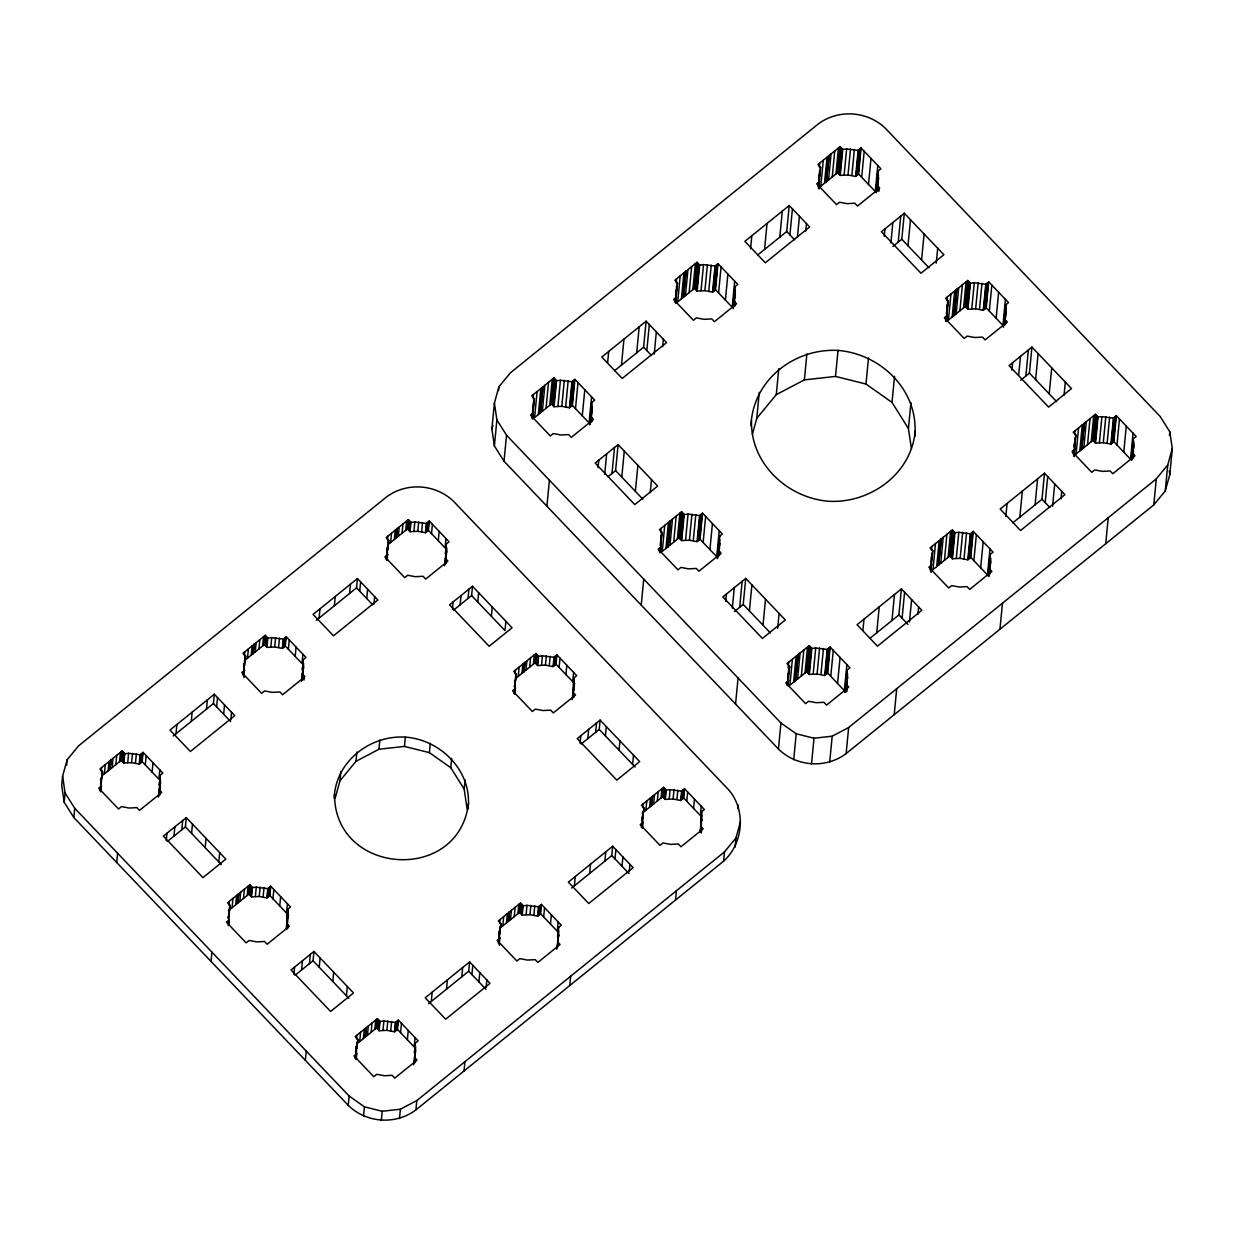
<?xml version="1.0" encoding="UTF-8"?>
<svg xmlns="http://www.w3.org/2000/svg" width="1234" height="1234" viewBox="0 0 1234 1234"><rect width="100%" height="100%" fill="white"/><g stroke="black" fill="none" stroke-linecap="round" stroke-linejoin="round"><path stroke-width="1.5" d="M62.595 776.109L61.7 785.41L64.183 802.223L73.824 817.54L348.235 1105.309C366.205 1123.094 395.775 1125.177 415.935 1109.86L723.602 861.178C743.5 843.408 746.261 809.643 728.353 789.498L453.942 501.714C435.972 483.944 406.402 481.862 386.242 497.179L78.59 745.86L67.145 759.758L62.595 776.109L65.078 792.938L64.183 802.223M66.605 765.327L67.145 759.758M73.824 817.54L74.719 808.255L65.078 792.938M101.25 771.265L101.62 767.548M99.861 790.763L100.216 787.045M102.576 771.682L100.602 784.284L102.576 771.682L99.939 768.905L122.12 750.982L124.757 753.758L123.863 763.044L131.606 762.643L139.241 764.077L142.203 761.687L143.098 752.385L162.873 773.132L159.911 775.538L159.109 795.529L160.482 782.68L159.911 775.538M100.633 787.863L102.16 771.25M100.694 791.796L101.234 786.228M101.157 791.426L101.126 778.7M104.412 773.857L105.306 764.571M108.098 770.88L109.008 761.579M101.944 775.847L109.78 769.522L110.674 760.221M109.78 769.522L110.967 759.99M110.073 769.276L111.199 759.805M110.304 769.106L112.155 767.61L113.05 758.308M115.842 764.617L116.736 755.331M119.544 761.64L120.438 752.339M112.155 767.61L121.225 760.283L122.12 750.982M121.626 760.715L122.521 751.413M122.536 761.656L123.431 752.37M123.446 762.612L124.341 753.326M116.706 862.504L117.6 853.218M127.719 762.612L128.614 753.311L140.136 754.792L143.098 752.385M131.606 762.643L132.501 753.342M135.462 763.136L136.357 753.835M139.241 764.077L140.136 754.792M139.704 763.707L140.599 754.421M140.722 762.89L141.617 753.588M141.74 762.057L142.635 752.771M145.288 764.926L146.183 755.64M152.09 772.052L152.985 762.766M159.788 769.893L158.893 779.194L142.203 761.687M158.307 797.133L160.482 782.68M159.834 780.736L159.016 784.824M158.908 795.699L159.448 790.13M159.556 788.403L160.451 779.101M160.004 794.804L160.358 791.087M175.999 733.767L176.894 724.481M166.251 840.663L166.976 833.228M173.948 836.158L174.842 826.873M191.255 721.443L192.149 712.157M181.814 829.803L182.709 820.502M167.392 841.465L185.393 826.903L186.288 817.618L225.853 859.111L202.962 877.621L163.397 836.128L186.288 817.618M191.578 833.382L192.473 824.096M206.494 709.118L207.389 699.817M173.223 736.004L213.436 703.519L214.33 694.218L234.753 715.643L190.391 751.491L169.968 730.081L214.33 694.218M216.629 706.866L217.523 697.565M205.183 847.65L206.078 838.364M223.647 714.224L224.542 704.923M230.835 719.731L231.56 712.296M218.788 861.918L219.683 852.617M211.029 961.425L211.924 952.139M244.363 655.593L244.718 651.891M242.959 675.091L243.314 671.373M245.674 656.01L243.808 668.766L245.674 656.01L243.036 653.233L265.217 635.309L267.855 638.086L266.96 647.372L274.704 646.971L282.339 648.405L285.301 646.014L286.195 636.729L305.986 657.46L303.009 659.866L302.207 679.857L303.579 667.008L303.009 659.866M243.73 672.191L244.702 659.48M244.903 659.295L245.273 655.578M243.808 676.124L244.332 670.556M244.085 677.62L244.27 666.607M247.51 658.185L248.404 648.899M251.212 655.208L252.106 645.906M245.057 660.175L252.893 653.85L253.788 644.549M228.892 905.124L229.246 901.406M252.893 653.85L254.065 644.318M253.171 653.604L254.297 644.133M228.228 918.127L230.218 905.54L227.565 902.764L249.746 884.84L252.399 887.601L251.505 896.902L259.248 896.486L266.868 897.936L269.845 895.545L270.74 886.243L290.514 906.99L287.553 909.396L287.183 922.245L287.553 909.396M229.802 905.108L228.352 918.297L230.218 905.54M228.336 925.654L228.876 920.086M228.799 925.284L228.768 912.558M253.402 653.434L255.253 651.938L256.148 642.636M232.054 907.715L232.948 898.429M258.939 648.945L259.834 639.659M235.74 904.723L236.635 895.437M228.352 910.707L237.422 903.365L238.316 894.079M237.422 903.365L238.609 893.848M237.715 903.134L238.825 893.663M262.641 645.968L263.536 636.667M255.253 651.938L264.323 644.611L265.217 635.309M237.931 902.949L239.782 901.452L240.676 892.167M264.739 645.043L265.634 635.741M265.649 645.984L266.544 636.698M266.544 646.94L267.439 637.654M243.484 898.475L244.378 889.174M270.817 646.94L271.711 637.639L283.234 639.119L286.195 636.729M247.186 895.483L248.08 886.197M239.782 901.452L248.852 894.126L249.746 884.84M249.268 894.557L250.163 885.272M250.178 895.514L251.073 886.228M274.704 646.971L275.598 637.669M251.088 896.47L251.983 887.169M278.56 647.464L279.455 638.163M255.361 896.455L256.256 887.169L267.763 888.65L270.74 886.243M282.339 648.405L283.234 639.119M282.802 648.035L283.697 638.749M259.248 896.486L260.143 887.2M283.82 647.218L284.715 637.916M284.838 646.385L285.733 637.099M263.104 896.979L263.999 887.693M288.386 649.254L289.28 639.968M266.868 897.936L267.763 888.65M267.331 897.565L268.225 888.264M268.349 896.732L269.243 887.447M269.382 895.915L270.277 886.614M295.188 656.38L296.083 647.094M272.93 898.784L273.825 889.483M302.885 654.221L301.991 663.522L285.301 646.014M279.732 905.91L280.627 896.624M301.42 681.461L303.579 667.008M302.932 665.064L302.114 669.152M302.006 680.027L302.546 674.458M302.654 672.731L303.549 663.429M303.101 679.132L303.456 675.414M304.011 680.088L304.366 676.371M286.535 913.037L287.429 903.751M286.134 929.125L288.077 912.959M287.291 916.446L288.016 909.011M286.55 929.557L287.075 923.988M287.399 923.973L288.108 916.538M287.63 928.647L287.985 924.945M319.097 618.095L319.992 608.809M293.893 974.521L294.602 967.086M334.352 605.771L335.247 596.485M301.59 970.017L302.484 960.715M309.456 963.646L310.351 954.36M295.034 975.307L313.035 960.762L313.93 951.46L353.495 992.954L330.604 1011.464L291.039 969.97L313.93 951.46M349.608 593.446L350.502 584.145M305.369 1060.345L306.263 1051.059M334.183 798.089C335.525 761.64 369.984 734.94 405.369 737.114C441.309 739.675 472.915 772.021 468.01 808.949M319.22 967.24L320.115 957.954M316.336 620.332L356.533 587.847L357.428 578.545L377.851 599.971L333.488 635.818L313.066 614.409L357.428 578.545M335.108 798.383L339.982 780.752L340.877 771.466M359.726 591.194L360.621 581.893M366.745 598.552L367.639 589.25M332.81 981.508L333.704 972.207M339.982 780.752L355.978 761.316L356.873 752.015M373.948 604.058L374.658 596.624M387.461 539.937L387.815 536.219M386.057 559.418L386.427 555.701M388.772 540.338L386.905 553.094L388.772 540.338L386.134 537.577L408.315 519.637L410.953 522.414L410.058 531.7L417.802 531.299L425.437 532.733L428.399 530.342L429.293 521.057L449.083 541.788L446.106 544.194L445.304 564.185L446.677 551.336L446.106 544.194M386.828 556.519L387.8 543.808M388.016 543.623L388.371 539.906M386.905 560.467L387.445 554.884M387.368 560.082L387.368 550.935M346.415 995.776L347.309 986.475M390.607 542.513L391.502 533.227M394.309 539.536L395.204 530.234M388.155 544.502L395.991 538.178L396.885 528.877M395.991 538.178L397.163 528.646M396.268 537.931L397.394 528.461M396.5 537.762L398.351 536.266L399.245 526.964M355.978 761.316L378.977 749.239L379.871 739.953M402.053 533.273L402.947 523.987M348.235 1105.309L349.129 1096.023L74.719 808.255M356.533 1038.982L356.888 1035.264M405.739 530.296L406.634 520.995M355.13 1058.479L355.5 1054.761M356.055 1050.119L357.86 1039.383L355.207 1036.622L377.388 1018.682L380.026 1021.459L379.131 1030.76L386.89 1030.344L394.51 1031.794L397.471 1029.387L398.366 1020.102L418.156 1040.848L415.179 1043.239L414.855 1059.682L415.179 1043.239M356.873 1042.853L355.978 1052.155L357.86 1039.383M356.086 1053.713L356.41 1046.401M355.978 1059.512L356.518 1053.929M356.441 1059.127L356.441 1049.995M398.351 536.266L407.421 528.939L408.315 519.637M407.837 529.371L408.732 520.069M408.747 530.312L409.642 521.026M359.68 1041.573L360.59 1032.272M409.657 531.268L410.552 521.982M363.382 1038.581L364.277 1029.295M357.228 1043.563L365.063 1037.223L365.958 1027.937M365.063 1037.223L366.236 1027.691M413.93 531.268L414.825 521.967L426.332 523.447L429.293 521.057M365.341 1036.992L366.467 1027.521M365.572 1036.807L367.423 1035.311L368.318 1026.025M417.802 531.299L418.696 521.997M371.125 1032.318L372.02 1023.032M363.49 1116.107L364.385 1106.805L349.129 1096.023M421.658 531.792L422.552 522.491M374.812 1029.341L375.707 1020.04M367.423 1035.311L376.493 1027.984L377.388 1018.682M376.91 1028.416L377.805 1019.114M378.977 749.239L404.474 746.416L405.369 737.114M425.437 532.733L426.332 523.447M377.82 1029.372L378.715 1020.071M425.9 532.363L426.794 523.077M378.73 1030.313L379.625 1021.027M426.918 531.546L427.812 522.244M427.936 530.713L428.83 521.427M383.003 1030.313L383.897 1021.027L395.404 1022.492L398.366 1020.102M431.499 533.582L432.394 524.296M386.89 1030.344L387.784 1021.042M381.291 1120.549L382.185 1111.263L400.387 1109.227L416.83 1100.574L724.497 851.892L735.942 837.979L740.493 821.628M390.731 1030.837L391.625 1021.536M438.286 540.708L439.181 531.422M394.51 1031.794L395.404 1022.492M394.973 1031.408L395.867 1022.122M395.991 1030.591L396.885 1021.289M397.009 1029.758L397.903 1020.472M445.983 538.548L445.088 547.85L428.399 530.342M444.518 565.789L446.677 551.336M446.029 549.392L445.212 553.495M445.104 564.354L445.644 558.786M445.752 557.058L446.646 547.757M400.572 1032.627L401.466 1023.341M446.199 563.46L446.554 559.742M467.115 809.041L464.185 789.097L450.734 767.671L429.401 752.632L430.296 743.331M399.492 1118.513L400.387 1109.227M407.374 1039.768L408.269 1030.467M452.462 609.318L453.171 601.884M415.056 1037.593L414.161 1046.895L397.471 1029.387M415.287 1046.586L414.285 1052.54M413.591 1064.834L415.75 1050.396M414.177 1063.415L414.717 1057.831M414.825 1056.103L415.719 1046.802M414.562 1061.363L415.272 1053.929M415.272 1062.505L415.627 1058.787M460.143 604.814L461.038 595.528M415.935 1109.86L416.83 1100.574M450.734 767.671L451.629 758.386M468.025 598.459L468.92 589.158M431.283 1001.468L432.178 992.182M453.588 610.12L471.604 595.559L472.499 586.273L512.064 627.767L489.158 646.277L449.592 604.783L472.499 586.273M491.903 429.093L494.402 403.071L498.952 386.72L510.398 372.822L818.049 124.14C838.21 108.823 867.78 110.906 885.75 128.675L1160.161 416.46L1169.817 431.777L1172.3 448.59L1169.801 474.612L1165.251 490.962L1153.79 504.876L846.138 753.558C825.978 768.859 796.408 766.777 778.438 749.007L504.027 461.238L494.387 445.921L491.903 429.093L492.906 425.468M477.774 602.053L478.669 592.752M498.582 390.438L498.952 386.72M494.387 445.921L496.886 419.899L494.402 403.071M464.185 789.097L465.079 779.795M446.523 989.144L447.418 979.858M504.027 461.238L506.526 435.216L496.886 419.899M491.379 616.306L492.273 607.02M461.778 976.819L462.673 967.533M428.507 1003.72L468.704 971.22L469.599 961.918L490.021 983.344L445.659 1019.207L425.236 997.782L469.599 961.918M505.878 621.288L504.984 630.574L471.604 595.559M471.897 974.567L472.792 965.266M464.015 1071.004L464.909 1061.718M533.057 398.243L533.427 394.525M531.669 417.74L532.024 414.022M532.517 411.416L534.384 398.644L531.746 395.883L553.927 377.943L556.565 380.72L554.066 406.742L561.809 406.325L569.429 407.775L572.391 405.384L574.905 379.362L594.68 400.109L591.718 402.5L589.574 424.804M532.44 414.825L533.258 405.647M532.409 419.097L534.384 398.644M532.965 418.388L533.412 402.114M478.915 981.925L479.81 972.639M537.114 391.533L534.615 417.555L551.413 403.965L553.927 377.943M538.302 414.562L540.816 388.556M539.983 413.205L542.482 387.198M515.102 673.779L515.457 670.062M540.276 412.974L542.775 386.952M540.492 412.788L543.006 386.766M513.699 693.277L514.054 689.559M514.439 686.783L516.414 674.196L513.776 671.419L535.957 653.496L538.595 656.272L537.7 665.558L545.443 665.141L553.079 666.591L556.04 664.201L556.935 654.899L576.71 675.646L573.748 678.052L573.394 690.901L573.748 678.052M515.997 673.764L514.547 686.952L516.414 674.196M486.119 987.431L486.828 979.997M514.547 694.31L515.072 688.742M515.01 693.94L514.964 681.214M542.343 411.292L544.857 385.286M518.249 676.371L519.144 667.085M546.045 408.315L548.544 382.293M521.951 673.394L522.846 664.093M515.797 678.361L523.617 672.036L524.512 662.735M499.631 923.31L499.986 919.592M523.617 672.036L524.805 662.504M523.91 671.79L525.036 662.319M549.732 405.323L552.246 379.301M498.243 942.807L498.598 939.089M499.153 934.446L500.958 923.711L498.305 920.95L520.486 903.01L523.139 905.787L522.244 915.088L529.988 914.672L537.608 916.122L540.585 913.715L541.479 904.429L561.254 925.176L558.277 927.567L557.953 944.01L558.277 927.567M499.986 927.181L499.091 936.483L500.958 923.711M499.184 938.041L499.508 930.729M499.076 943.84L499.616 938.256M499.354 945.321L499.539 934.323M524.142 671.604L525.992 670.124L526.887 660.822M551.829 404.397L554.328 378.375M552.739 405.354L555.238 379.332M502.793 925.901L503.688 916.6M553.65 406.31L556.148 380.288M529.679 667.131L530.574 657.83M506.48 922.909L507.375 913.623M546.909 506.202L549.408 480.18M500.325 927.891L508.161 921.551L509.056 912.265M508.161 921.551L509.349 912.019M557.922 406.294L560.421 380.273L571.944 381.753L574.905 379.362M508.454 921.32L509.565 911.849M533.381 664.139L534.276 654.853M525.992 670.124L535.062 662.781L535.957 653.496M508.67 921.135L510.521 919.639L511.416 910.353M535.479 663.213L536.374 653.927M536.374 664.17L537.268 654.884M561.809 406.325L564.308 380.303M537.284 665.126L538.178 655.825M514.223 916.661L515.118 907.36M565.666 406.819L568.164 380.797M541.556 665.111L542.451 655.825L553.973 657.306L556.935 654.899M517.91 913.669L518.804 904.368M510.521 919.639L519.591 912.312L520.486 903.01M520.008 912.744L520.902 903.442M569.429 407.775L571.944 381.753M520.918 913.7L521.812 904.399M569.892 407.405L572.406 381.383M545.443 665.141L546.338 655.856M521.828 914.641L522.722 905.355M570.91 406.572L573.424 380.55M571.928 405.755L574.442 379.733M549.3 665.635L550.194 656.349M526.1 914.641L526.995 905.355L538.502 906.82L541.479 904.429M575.491 408.624L577.99 382.602M553.079 666.591L553.973 657.306M553.542 666.221L554.436 656.92M529.988 914.672L530.882 905.37M554.56 665.388L555.454 656.102M555.578 664.571L556.472 655.269M533.844 915.165L534.738 905.864M582.294 415.75L584.793 389.728M559.125 667.44L560.02 658.138M537.608 916.122L538.502 906.82M538.07 915.736L538.965 906.45M539.088 914.918L539.983 905.617M540.106 914.101L541.001 904.8M591.595 396.854L589.096 422.876L572.391 405.384M565.928 674.566L566.822 665.28M590.037 424.434L591.641 407.698M590.716 422.676L591.718 402.5M591.209 420.794L592.258 406.063M543.67 916.955L544.564 907.669M591.811 421.766L592.166 418.048M572.73 681.692L573.625 672.407M550.472 924.096L551.367 914.795M572.16 699.632L574.288 681.615M573.501 685.101L574.211 677.667M572.746 698.213L573.286 692.644M573.486 692.459L574.319 685.194M573.841 697.318L574.196 693.601M607.637 362.595L608.701 351.443M598.058 467.624L598.783 460.189M558.169 921.937L557.274 931.223L540.585 913.715M556.688 949.162L558.848 934.724M557.861 936.483L558.755 927.197M557.29 947.743L557.814 942.159M557.922 940.431L558.817 931.13M604.675 474.272L606.65 453.834M580.088 743.177L580.813 735.742M621.442 365.141L623.957 339.119M612.018 473.486L614.517 447.464M587.785 738.672L588.68 729.371M574.381 885.796L575.275 876.51M608.084 476.679L615.596 470.601L618.095 444.579L657.66 486.073L634.77 504.583L595.204 463.089L618.095 444.579M569.769 985.519L570.663 976.233M595.652 732.302L596.546 723.016M621.782 477.08L624.281 451.058M581.229 743.963L599.23 729.417L600.125 720.116L639.69 761.609L616.799 780.119L577.234 738.626L600.125 720.116M636.698 352.816L639.197 326.794M589.621 873.471L590.515 864.186M605.416 735.896L606.31 726.61M614.517 370.74L643.624 347.201L646.138 321.179L666.561 342.605L622.198 378.468L601.776 357.042L646.138 321.179M646.817 350.549L649.331 324.527M635.371 491.348L637.885 465.326M604.876 861.147L605.771 851.861M654.205 354.204L656.349 331.9M619.021 750.164L619.915 740.863M571.604 888.048L611.802 855.548L612.696 846.262L633.119 867.672L588.757 903.535L568.35 882.109L612.696 846.262M662.643 346.692L663.368 339.257M650.225 492.597L651.49 479.594M614.995 858.895L615.889 849.594M641.233 605.123L643.732 579.101M676.17 282.571L676.525 278.853M674.767 302.068L675.121 298.35M675.615 295.744L677.481 282.972L674.844 280.211L697.025 262.271L699.663 265.048L697.164 291.07L704.907 290.653L712.527 292.103L715.504 289.712L718.003 263.69L737.793 284.437L734.816 286.828L732.842 307.281M675.538 299.152L676.355 289.975M675.615 303.101L677.481 282.972M622.013 866.253L622.908 856.967M676.078 302.716L676.51 286.442M632.626 764.432L633.52 755.131M680.212 275.861L677.713 301.883L694.511 288.293L697.025 262.271M681.399 298.89L683.914 272.884M683.081 297.548L685.595 271.526M660.699 532.085L661.054 528.368M683.374 297.301L685.873 271.279M683.59 297.116L686.104 271.11M659.311 551.583L659.666 547.865M660.159 545.258L662.026 532.502L659.388 529.725L681.554 511.802L684.207 514.578L681.692 540.6L689.436 540.183L697.071 541.633L700.033 539.227L702.547 513.205L722.322 533.952L719.36 536.358L717.201 558.663M660.9 539.505L661.609 532.07M629.217 871.759L629.942 864.324M660.051 552.94L660.684 547.048M660.776 545.505L662.026 532.502M660.606 552.246L661.054 535.972M685.456 295.636L687.955 269.614M664.756 525.391L662.242 551.413L679.055 537.823L681.554 511.802M689.143 292.643L691.642 266.621M665.944 548.42L668.442 522.398M667.625 547.063L670.124 521.041M642.729 807.638L643.084 803.92M667.903 546.832L670.417 520.81M668.134 546.647L670.633 520.625M692.845 289.651L695.344 263.629M641.341 827.135L641.695 823.417M642.251 818.774L644.055 808.039L641.418 805.278L663.599 787.338L666.237 790.115L665.342 799.416L673.085 799L680.705 800.45L683.682 798.043L684.577 788.757L704.352 809.504L701.39 811.895L701.051 828.338L701.39 811.895M642.359 818.944L643.084 811.509M642.282 822.368L642.606 815.057M642.174 828.168L642.713 822.584M642.189 820.811L644.055 808.039M642.636 827.783L642.636 818.651M669.985 545.15L672.484 519.128M694.927 288.725L697.441 262.703M695.837 289.682L698.351 263.66M645.891 810.229L646.786 800.928M696.747 290.638L699.246 264.616M673.687 542.158L676.186 516.151M649.578 807.237L650.472 797.951M642.189 813.206L651.259 805.879L652.154 796.593M651.259 805.879L652.447 796.346M701.02 290.622L703.519 264.616L715.041 266.081L718.003 263.69M651.552 805.648L652.663 796.177M677.373 539.181L679.888 513.159M651.768 805.463L653.634 803.966L654.529 794.681M679.471 538.255L681.97 512.233M680.381 539.212L682.88 513.19M704.907 290.653L707.406 264.631M681.291 540.153L683.79 514.146M657.321 800.989L658.216 791.688M708.763 291.147L711.262 265.125M685.564 540.153L688.063 514.131L699.57 515.611L702.547 513.205M661.023 797.997L661.918 788.696M653.634 803.966L662.704 796.64L663.599 787.338M663.105 797.071L664 787.786M712.527 292.103L715.041 266.081M664.015 798.028L664.91 788.727M712.99 291.733L715.504 265.711M689.436 540.183L691.95 514.162M664.925 798.984L665.82 789.683M714.023 290.9L716.522 264.878M715.041 290.083L717.54 264.061M693.292 540.677L695.806 514.655M669.198 798.969L670.093 789.683L681.6 791.148L684.577 788.757M718.589 292.952L721.088 266.93M697.071 541.633L699.57 515.611M697.534 541.248L700.033 515.226M673.085 799L673.98 789.698M698.552 540.43L701.051 514.408M699.57 539.597L702.084 513.591M676.942 799.493L677.836 790.192M725.391 300.078L727.89 274.056M703.133 542.466L705.632 516.444M680.705 800.45L681.6 791.148M681.168 800.064L682.063 790.778M682.201 799.246L683.096 789.961M683.22 798.429L684.114 789.128M734.693 281.182L732.194 307.204L715.504 289.712M675.522 900.033L676.417 890.747M709.92 549.608L712.434 523.586M733.135 308.762L734.924 290.175M733.814 307.004L734.816 286.828M734.307 305.137L735.356 290.391M686.767 801.282L687.662 791.997M734.909 306.094L735.263 302.376M719.237 530.713L716.723 556.735L700.033 539.227M693.57 808.424L694.464 799.123M717.756 557.953L718.743 547.125M719.283 541.556L719.823 535.988M718.281 556.642L719.36 536.358M719.391 549.084L719.885 539.921M719.437 555.624L719.792 551.907M750.55 248.774L751.799 235.771M701.267 806.265L700.372 815.551L683.682 798.043M699.971 831.639L701.945 819.052M700.958 820.811L701.853 811.525M700.388 832.071L700.927 826.487M701.02 824.759L701.915 815.458M701.298 833.027L701.837 827.443M725.7 601.482L726.425 594.048M764.556 249.469L767.054 223.447M732.317 608.131L734.292 587.677M750.982 425.915C752.493 380.473 793.909 348.081 838.025 350.41C881.739 354.035 919.716 391.656 914.641 436.913M752.401 434.121L756.75 418.372L759.265 392.35M739.66 607.344L742.158 581.322M734.4 611.586L743.223 604.444L745.737 578.438L785.302 619.931L762.411 638.425L722.846 596.932L745.737 578.438M779.795 237.144L782.31 211.122M735.557 704.043L738.071 678.021M723.602 861.178L724.497 851.892M749.408 610.938L751.922 584.916M757.614 255.068L786.737 231.529L789.236 205.507L809.658 226.933L765.296 262.796L744.873 241.37L789.236 205.507M789.914 234.876L792.429 208.855M756.75 418.372L776.279 394.633L778.777 368.611M737.639 808.532L738.009 804.815M735.048 847.28L735.942 837.979M797.472 236.666L799.447 216.228M763.013 625.191L765.527 599.184M805.756 231.02L806.465 223.585M819.268 166.899L819.623 163.181M817.864 186.396L818.235 182.678M818.713 180.071L820.595 167.3L817.941 164.538L840.123 146.599L842.76 149.376L840.261 175.398L848.005 174.981L855.64 176.431L858.602 174.04L861.101 148.018L880.891 168.765L877.914 171.156L875.955 191.609M818.744 181.737L819.638 172.451M818.713 187.429L820.595 167.3M818.99 188.91L819.607 170.77M777.682 628.307L779.117 613.437M820.811 186.211L823.309 160.189M776.279 394.633L804.383 379.887L806.882 353.865M824.497 183.234L827.011 157.212M818.343 188.2L826.178 181.876L828.693 155.854M826.178 181.876L828.97 155.607M826.471 181.629L829.202 155.438M826.703 181.444L828.554 179.963L831.053 153.941M832.24 176.971L834.755 150.949M778.438 749.007L780.937 722.985L506.526 435.216M788.156 667.795L788.696 662.226M835.942 173.979L838.441 147.957M786.937 685.441L787.307 681.723M787.863 677.08L789.667 666.36L787.014 663.583L809.196 645.66L811.833 648.421L809.334 674.443L817.078 674.026L824.713 675.476L827.675 673.085L830.174 647.063L849.964 667.81L846.987 670.201L844.843 692.505M788.002 678.931L788.68 669.815M787.894 680.674L788.217 673.363M787.878 684.932L789.667 666.36M788.248 686.104L788.248 676.957M828.554 179.963L837.624 172.621L840.123 146.599M838.025 173.053L840.539 147.031M838.935 174.009L841.449 147.987M792.398 659.234L789.883 685.256L806.697 671.666L809.196 645.66M839.845 174.966L842.359 148.944M793.585 682.279L796.084 656.257M795.251 680.921L797.766 654.899M795.544 680.674L798.043 654.652M844.118 174.95L846.632 148.944L858.139 150.409L861.101 148.018M795.776 680.505L798.275 654.483M797.627 679.009L800.126 652.987M848.005 174.981L850.504 148.959M801.313 676.016L803.828 649.994M793.693 759.805L796.192 733.783L780.937 722.985M851.861 175.475L854.36 149.453M805.015 673.024L807.514 647.017M807.098 672.114L809.612 646.092M804.383 379.887L835.511 376.432L838.025 350.41M855.64 176.431L858.139 150.409M808.008 673.054L810.522 647.032M856.103 176.061L858.602 150.039M808.918 674.011L811.432 647.989M857.121 175.228L859.62 149.206M858.139 174.41L860.638 148.388M813.191 674.011L815.705 647.989L827.212 649.454L830.174 647.063M861.687 177.28L864.201 151.258M817.078 674.026L819.592 648.02M811.494 764.247L813.993 738.225L832.194 736.189L848.637 727.536L1156.304 478.854L1167.75 464.94L1172.3 448.59M820.934 674.52L823.433 648.513M868.489 184.406L871.003 158.384M824.713 675.476L827.212 649.454M825.176 675.106L827.675 649.084M826.194 674.288L828.693 648.266M827.212 673.456L829.711 647.434M877.79 165.526L875.292 191.532L858.602 174.04M876.325 192.751L878.485 178.313L877.914 171.156M877.127 183.789L878.377 170.786M876.911 191.332L878.454 174.719M877.405 189.465L878.485 178.313M830.76 676.325L833.274 650.303M878.006 190.422L878.361 186.704M878.916 191.378L879.271 187.661M911.355 448.358L908.44 428.568L892.012 402.407L865.975 384.021L868.474 357.999M829.68 762.211L832.194 736.189M837.562 683.451L840.076 657.429M884.269 236.28L884.979 228.845M846.863 664.571L844.364 690.593L827.675 673.085M845.305 692.135L847.557 677.358L846.987 670.201M846.385 680.983L847.095 673.548M845.814 692.228L847.527 673.779M846.663 686.644L847.557 677.358M846.894 691.333L847.434 685.749M890.886 242.928L892.845 222.49M846.138 753.558L848.637 727.536M898.213 242.142L900.727 216.12M862.905 630.296L863.985 619.144M892.969 246.384L901.792 239.257L904.306 213.235L943.871 254.728L920.965 273.238L881.4 231.745L904.306 213.235M892.012 402.407L894.527 376.385M907.977 245.736L910.476 219.714M876.726 632.841L879.225 606.819M921.582 260.004L924.081 233.982M908.44 428.568L910.954 402.546M891.966 620.517L894.48 594.495M869.785 638.441L898.907 614.918L901.406 588.896L921.829 610.306L877.467 646.169L857.044 624.743L901.406 588.896M902.1 618.265L904.599 592.243M936.251 263.12L937.686 248.25M894.203 714.702L896.717 688.68M909.473 621.905L911.617 599.601M946.91 300.741L947.265 297.024M945.506 320.238L945.861 316.521M946.355 313.914L948.221 301.158L945.583 298.381L967.764 280.457L970.402 283.234L967.903 309.256L975.647 308.839L983.267 310.289L986.244 307.883L988.742 281.861L1008.517 302.608L1005.556 305.014L1003.412 327.318M945.846 321.164L946.277 317.339M947.095 308.161L947.805 300.726M917.926 614.393L918.636 606.958M946.262 321.596L946.879 315.703M946.972 314.161L948.221 301.158M946.817 320.902L947.249 304.628M950.951 294.047L948.452 320.069L965.25 306.479L967.764 280.457M952.139 317.076L954.653 291.054M953.82 315.719L956.319 289.697M931.439 550.271L931.793 546.554M954.113 315.488L956.612 289.466M954.329 315.302L956.844 289.28M930.05 569.769L930.405 566.051M930.991 565.002L931.994 553.973M930.976 569.275L932.765 550.688L930.112 547.911L952.293 529.988L954.946 532.749L952.432 558.771L960.175 558.354L967.811 559.804L970.772 557.413L973.287 531.391L993.061 552.138L990.084 554.529L988.125 574.982M931.176 572.283L931.315 557.706L932.765 550.688M956.18 313.806L958.695 287.784M932.981 569.584L935.495 543.562M959.882 310.829L962.381 284.807M936.683 566.607L939.182 540.585M930.529 571.573L938.364 565.249L940.863 539.227M938.364 565.249L941.156 538.98M938.642 565.002L941.372 538.811M963.584 307.837L966.083 281.815M938.873 564.833L940.724 563.336L943.223 537.314M965.667 306.911L968.181 280.889M966.577 307.868L969.076 281.846M967.487 308.824L969.986 282.802M944.426 560.344L946.925 534.322M971.76 308.808L974.258 282.787L985.781 284.267L988.742 281.861M948.113 557.367L950.612 531.345M940.724 563.336L949.794 556.01L952.293 529.988M950.211 556.441L952.71 530.419M951.121 557.382L953.62 531.36M975.647 308.839L978.146 282.817M952.016 558.339L954.53 532.317M979.503 309.333L982.002 283.311M956.288 558.339L958.803 532.317L970.31 533.782L973.287 531.391M983.267 310.289L985.781 284.267M983.729 309.904L986.244 283.897M960.175 558.354L962.69 532.348M984.747 309.086L987.262 283.064M985.781 308.269L988.28 282.247M964.032 558.848L966.546 532.841M989.329 311.122L991.827 285.116M967.811 559.804L970.31 533.782M968.274 559.434L970.772 533.412M969.292 558.616L971.79 532.594M970.31 557.783L972.808 531.761M996.131 318.264L998.63 292.242M973.857 560.652L976.372 534.63M1005.432 299.368L1002.934 325.39L986.244 307.883M980.66 567.779L983.174 541.757M1004.137 324.743L1005.124 313.93M1005.479 310.212L1006.019 304.644M1004.476 325.298L1005.556 305.014M1004.754 325.005L1005.108 321.287M1005.587 317.74L1006.096 308.577M1005.648 324.28L1006.003 320.562M989.976 548.899L987.462 574.921L970.772 557.413M988.403 576.463L990.655 561.686L990.084 554.529M989.483 565.311L990.192 557.876M988.912 576.556L990.624 558.107M989.761 570.972L990.655 561.686M990.177 573.795L990.532 570.077M1011.895 370.138L1012.62 362.703M1018.698 374.92L1020.487 356.348M1005.833 516.491L1007.083 503.472M999.956 629.217L1002.471 603.195M1025.855 376L1028.354 349.978M1020.611 380.242L1029.434 373.1L1031.932 347.093L1071.498 388.587L1048.607 407.097L1009.042 365.588L1031.932 347.093M1019.824 517.169L1022.323 491.147M1035.619 379.594L1038.118 353.572M1035.079 504.845L1037.578 478.823M1049.208 393.862L1051.723 367.84M1012.898 522.769L1042.005 499.246L1044.504 473.224L1064.927 494.633L1020.564 530.497L1000.157 509.071L1044.504 473.224M1045.198 502.593L1047.697 476.571M1052.571 506.233L1054.715 483.929M1064.063 395.111L1065.328 382.093M1061.024 498.721L1061.749 491.286M1074.536 434.599L1074.891 430.882M1073.148 454.097L1073.503 450.379M1074.166 445.906L1075.863 435.016L1073.225 432.239L1095.406 414.316L1098.044 417.077L1095.53 443.099L1103.289 442.697L1110.909 444.132L1113.87 441.741L1116.384 415.719L1136.159 436.466L1133.198 438.872L1131.223 459.31M1074.197 447.587L1075.092 438.301M1073.981 455.13L1075.863 435.016M1074.274 456.611L1074.891 438.471M1076.079 453.911L1078.593 427.889M1079.781 450.934L1082.28 424.912M1073.626 455.901L1081.462 449.577L1083.961 423.555M1081.462 449.577L1084.254 423.324M1081.74 449.33L1084.47 423.139M1081.971 449.161L1083.822 447.664L1086.336 421.642M1087.524 444.672L1090.023 418.65M1091.211 441.695L1093.725 415.673M1083.822 447.664L1092.892 440.337L1095.406 414.316M1093.309 440.769L1095.807 414.747M1094.219 441.71L1096.717 415.704M1095.129 442.667L1097.628 416.645M1099.401 442.667L1101.9 416.645L1113.407 418.11L1116.384 415.719M1103.289 442.697L1105.787 416.676M1107.129 443.176L1109.644 417.169M1110.909 444.132L1113.407 418.11M1111.371 443.762L1113.886 417.74M1112.389 442.944L1114.904 416.922M1113.407 442.111L1115.922 416.089M1105.726 543.731L1108.225 517.709M1116.971 444.98L1119.469 418.958M1123.773 452.107L1126.272 426.085M1133.074 433.227L1130.56 459.249L1113.87 441.741M1131.593 460.452L1133.753 446.014L1133.198 438.872M1132.581 449.639L1133.475 440.353M1132.195 459.033L1133.737 442.435M1132.858 455.3L1133.753 446.014M1133.275 458.123L1133.645 454.405M1153.79 504.876L1156.304 478.854M1169.446 435.494L1169.817 431.777M1165.251 490.962L1167.75 464.94M592.289 409.657L590.839 416.66L593.492 419.437L571.311 437.36L568.658 434.584L560.915 435L553.295 433.566L550.333 435.957L530.543 415.21L533.504 412.819M735.387 293.985L733.937 300.988L736.59 303.765L714.409 321.704L711.756 318.912L704.012 319.328L696.392 317.894L693.431 320.285L673.641 299.538L676.602 297.147M719.916 543.5L718.481 550.518L721.119 553.295L698.938 571.219L696.3 568.442L688.557 568.859L680.937 567.409L677.96 569.815L658.185 549.068L661.146 546.677M1006.126 312.156L1004.677 319.174L1007.33 321.951L985.148 339.874L982.495 337.098L974.752 337.514L967.132 336.064L964.17 338.471L944.38 317.724L947.342 315.333M468.534 803.365C458.647 884.176 334.106 875.292 334.537 794.372M915.181 431.329C911.294 474.041 870.14 503.565 828.677 501.266C787.169 497.919 750.164 463.29 751.506 420.347M819.715 181.475L816.738 183.866L836.529 204.613L839.49 202.222L847.126 203.656L854.854 203.24L857.507 206.032L879.688 188.092L877.035 185.316M101.697 785.857L98.735 788.248L118.526 808.995L121.487 806.589L129.107 808.039L136.851 807.622L139.504 810.399L161.685 792.475L159.032 789.698M244.795 670.185L241.833 672.576L261.623 693.323L264.585 690.917L272.205 692.367L279.948 691.95L282.601 694.727L304.783 676.803L302.129 674.026M387.908 554.513L384.931 556.904L404.721 577.651L407.683 575.245L415.318 576.694L423.046 576.278L425.699 579.054L447.88 561.131L445.227 558.354M229.339 919.7L226.377 922.106L246.152 942.853L249.129 940.447L256.749 941.897L264.492 941.48L267.13 944.257L289.311 926.333L286.674 923.541M515.534 688.356L512.573 690.762L532.363 711.509L535.325 709.103L542.945 710.553L550.688 710.136L553.341 712.913L575.522 694.989L572.869 692.197M788.788 680.52L785.827 682.926L805.601 703.658L808.563 701.267L816.198 702.701L823.926 702.3L826.579 705.077L848.761 687.137L846.108 684.361M931.886 564.848L928.924 567.254L948.699 587.986L951.676 585.595L959.296 587.029L967.04 586.628L969.677 589.405L991.858 571.465L989.205 568.689M1074.984 449.176L1072.022 451.582L1091.797 472.313L1094.774 469.923L1102.394 471.357L1110.137 470.956L1112.79 473.733L1134.956 455.793L1132.318 453.017M356.981 1053.558L354.019 1055.949L373.794 1076.696L376.756 1074.305L384.391 1075.739L392.119 1075.323L394.772 1078.115L416.953 1060.176L414.3 1057.399M500.078 937.886L497.117 940.277L516.892 961.024L519.869 958.633L527.489 960.067L535.232 959.651L537.87 962.443L560.051 944.504L557.398 941.727M643.176 822.214L640.215 824.605L659.989 845.352L662.966 842.961L670.586 844.395L678.33 843.979L680.983 846.771L703.149 828.832L700.511 826.055M557.382 936.868L558.879 935.665M700.496 821.196L701.976 819.993M842.76 149.376L846.632 148.944M699.663 265.048L703.519 264.616M970.402 283.234L974.258 282.787M556.565 380.72L560.421 380.273M1098.044 417.077L1101.9 416.645M410.953 522.414L414.825 521.967M684.207 514.578L688.063 514.131M954.946 532.749L958.803 532.317M267.855 638.086L271.711 637.639M538.595 656.272L542.451 655.825M811.833 648.421L815.705 647.989M124.757 753.758L128.614 753.311M666.237 790.115L670.093 789.683M252.399 887.601L256.256 887.169M523.139 905.787L526.995 905.355M380.026 1021.459L383.897 1021.027M835.511 376.432L865.975 384.021M796.192 733.783L813.993 738.225M404.474 746.416L429.401 752.632M364.385 1106.805L382.185 1111.263M901.792 239.257L929.001 267.778M1029.434 373.1L1056.628 401.636M837.624 172.621L840.261 175.398M965.25 306.479L967.903 309.256M1092.892 440.337L1095.53 443.099M786.737 231.529L794.603 239.782M1042.005 499.246L1049.872 507.498M694.511 288.293L697.164 291.07M949.794 556.01L952.432 558.771M643.624 347.201L651.506 355.454M898.907 614.918L907.946 624.389M615.596 470.601L642.791 499.122M743.223 604.444L770.432 632.98M551.413 403.965L554.066 406.742M679.055 537.823L681.692 540.6M806.697 671.666L809.334 674.443M556.04 664.201L574.797 683.852M599.23 729.417L635.094 767.024M407.421 528.939L410.058 531.7M535.062 662.781L537.7 665.558M662.704 796.64L665.342 799.416M386.566 548.251L387.877 549.639M356.533 587.847L372.591 604.691M611.802 855.548L629.047 873.61M264.323 644.611L266.96 647.372M519.591 912.312L522.244 915.088M243.468 663.923L244.779 665.311M498.737 931.624L500.063 933.012M213.436 703.519L230.665 721.582M468.704 971.22L485.934 989.282M269.845 895.545L288.586 915.196M185.393 826.903L221.256 864.51M313.035 960.762L348.898 998.368M121.225 760.283L123.863 763.044M248.852 894.126L251.505 896.902M376.493 1027.984L379.131 1030.76M100.355 779.595L101.682 780.983M355.639 1047.296L356.965 1048.684M1169.246 470.879L1169.801 474.612"/></g></svg>
